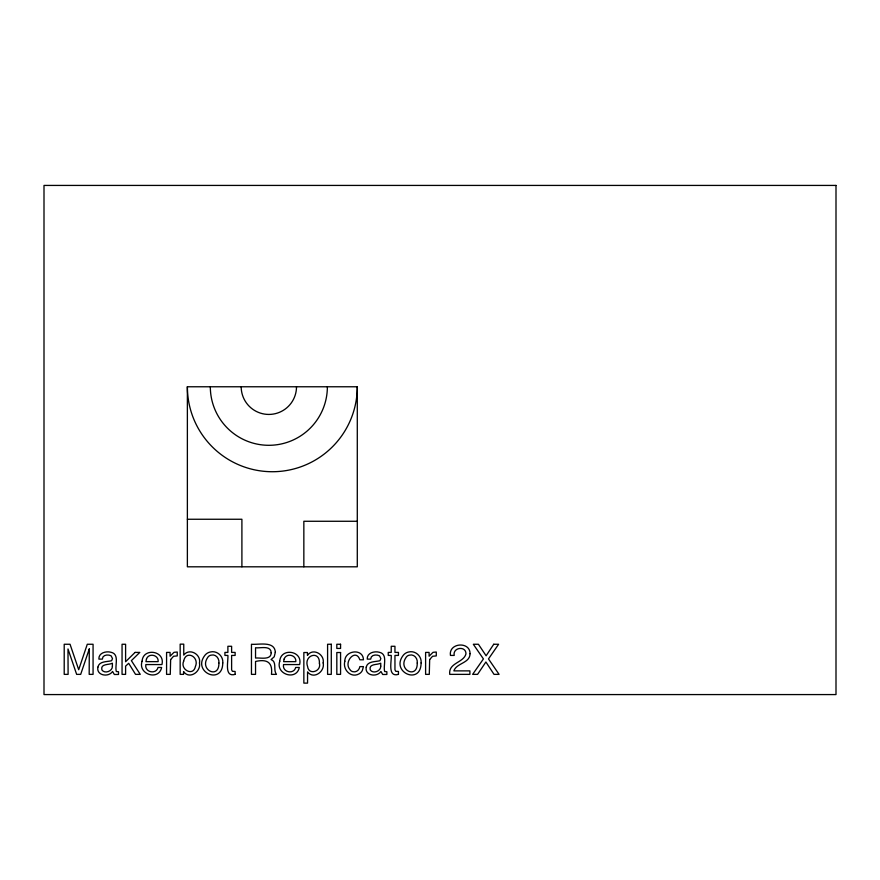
<?xml version="1.0" encoding="UTF-8"?>
<svg xmlns="http://www.w3.org/2000/svg" width="880" height="880" viewBox="0 0 880 880"><rect width="100%" height="100%" fill="white"/><g stroke="black" fill="none" stroke-linecap="round" stroke-linejoin="round"><path stroke-width="1.32" d="M187.374 386.771L357.291 386.771L357.291 566.808L187.374 566.808L187.374 386.771A84.953 84.953 0 0 0 272.338 471.724A84.953 84.953 0 0 0 357.291 386.771M187.374 519.255L241.901 519.255L241.901 566.808M357.291 521.268L303.842 521.268L303.842 566.808M327.371 386.771A58.531 58.531 0 0 1 268.84 445.302A58.531 58.531 0 0 1 210.32 386.771M296.505 386.771A27.665 27.665 0 0 1 268.84 414.436A27.665 27.665 0 0 1 241.186 386.771M89.276 648.967L89.188 674.366L93.071 674.366L93.071 644.259L87.285 644.259L78.694 669.713L70.048 644.259L64.207 644.259L64.207 674.366L68.101 674.366L67.991 648.967L76.648 674.366L80.685 674.366L89.276 648.967M319.418 663.256C321.629 671.396 308.682 675.708 307.593 666.512C303.446 655.171 319.979 649.924 319.418 663.256M183.667 661.166C179.85 669.68 193.347 676.698 195.349 666.666C199.782 656.876 185.834 649.528 183.667 661.166M199.496 662.97C201.223 671.693 189.31 679.932 183.568 671.561L183.568 674.366L180.169 674.366L180.169 644.149L183.755 644.149L183.755 655.083C189.354 647.625 201.234 654.258 199.496 662.97M222.761 662.926C222.607 685.894 191.488 671.968 205.117 655.061A9.064 9.064 0 0 1 210.408 651.981C217.019 650.331 223.498 656.205 222.761 662.926M344.828 661.265C342.441 669.504 350.966 678.491 359.051 673.871A7.535 7.535 0 0 0 362.373 670.373L363.44 666.6L359.854 666.6C359.425 669.9 356.356 672.584 352.968 671.704A4.521 4.521 0 0 1 349.976 669.592C343.167 662.134 355.762 647.757 359.854 659.791L363.44 659.791C363.297 648.043 344.465 650.232 344.828 661.265M421.113 662.926C420.948 685.894 389.829 671.968 403.458 655.061A9.064 9.064 0 0 1 408.76 651.981C415.36 650.331 421.85 656.205 421.113 662.926M142.076 661.287C137.643 674.245 158.763 681.186 161.634 667.48L158.004 667.48C156.222 674.784 144.353 672.353 145.849 664.565L161.942 664.565C165.462 650.617 142.945 647.284 142.076 661.287M279.741 661.287C275.308 674.245 296.439 681.186 299.299 667.48L295.68 667.48C293.887 674.784 282.018 672.353 283.525 664.565L299.607 664.565C303.138 650.617 280.61 647.284 279.741 661.287M323.18 662.904C325.116 671.561 313.632 679.888 307.549 671.902L307.549 683.122L303.853 683.122L303.853 652.52L307.439 652.52L307.439 655.424C312.785 647.57 324.808 654.214 323.18 662.904M271.183 652.762C271.26 660.561 260.084 657.503 255.541 658.053L255.541 647.757C260.073 648.461 270.985 644.985 271.183 652.762M97.878 667.161C96.162 675.62 108.57 677.655 112.585 671.462L114.334 674.498L118.525 674.465L118.525 671.748L116.325 671.517C114.576 665.643 119.922 654.06 110.902 652.245C105.996 650.903 98.472 652.861 98.89 659.12L102.333 659.12C102.421 654.687 108.086 654.214 111.155 655.842L112.497 658.581L111.617 660.715C107.041 661.936 99.11 661.023 97.878 667.161M366.234 667.161C364.518 675.62 376.915 677.655 380.93 671.462L382.69 674.498L386.87 674.465L386.87 671.748L384.67 671.517C382.921 665.643 388.267 654.06 379.258 652.245C374.341 650.903 366.828 652.861 367.235 659.12L370.678 659.12C370.777 654.687 376.431 654.214 379.511 655.842L380.853 658.581L379.962 660.715C375.386 661.936 367.466 661.023 366.234 667.161M470.041 653.708C469.997 663.289 456.566 662.904 453.86 670.879L469.898 670.879L469.898 674.366L449.746 674.366C448.195 662.673 463.65 662.904 465.96 653.873C466.103 645.535 452.507 647.361 454.212 655.424L450.461 655.424C448.404 642.642 470.261 641.135 470.041 653.708M218.911 663.036C219.252 679.657 199.111 669.911 207.636 657.58A5.016 5.016 0 0 1 210.98 655.16C215.776 653.785 219.527 658.482 218.911 663.036M417.252 663.036C417.593 679.657 397.463 669.911 405.977 657.58A5.016 5.016 0 0 1 409.321 655.16C414.128 653.785 417.868 658.482 417.252 663.036M275.319 652.377L274.208 656.799L271.073 659.571C276.793 661.65 273.603 668.767 275.671 673.024L276.474 674.366L271.469 674.366C272.8 662.596 267.421 658.801 255.541 661.452L255.541 674.366L251.46 674.366L251.46 644.259C258.577 644.941 274.89 640.607 275.319 652.377M112.398 666.171C112.695 671.187 104.731 674.168 101.904 669.955C100.221 663.432 108.856 665.148 112.398 663.201L112.398 666.171M380.743 666.171C381.04 671.187 373.076 674.168 370.26 669.955C368.566 663.432 377.201 665.148 380.743 663.201L380.743 666.171M170.643 659.538L170.269 674.366L166.573 674.366L166.573 652.41L170.082 652.41L170.082 656.205L173.998 652.322L177.254 652.025L177.254 655.919L173.58 656.26L170.643 659.538M429.66 659.538L429.286 674.366L425.601 674.366L425.601 652.41L429.099 652.41L429.099 656.205L433.026 652.322L436.282 652.025L436.282 655.919L432.597 656.26L429.66 659.538M146.465 659.054L145.948 661.639L158.147 661.639C158.873 654.819 148.577 652.641 146.465 659.054M284.13 659.054L283.624 661.639L295.823 661.639C296.538 654.819 286.253 652.641 284.13 659.054M493.735 644.259L486.112 655.776L478.423 644.259L473.319 644.259L483.428 658.933L472.637 674.366L477.565 674.366L485.903 661.991L494.021 674.366L499.081 674.366L488.488 658.933L498.597 644.259L493.735 644.259M135.069 652.41L125.598 661.738L125.598 644.259L122.056 644.259L122.056 674.366L125.598 674.366L125.598 666.127L128.689 663.3L135.542 674.366L140.25 674.366L131.373 660.638L139.788 652.41L135.069 652.41M235.125 674.366C223.927 677.611 228.448 661.012 227.887 655.424L224.917 655.424L224.917 652.41L227.887 652.41L227.887 646.283L231.616 646.283L231.616 652.41L235.125 652.41L235.125 655.424L231.616 655.424L231.616 669.757L232.397 671.297L235.125 671.462L235.125 674.366M398.453 674.366C387.255 677.611 391.776 661.012 391.226 655.424L388.245 655.424L388.245 652.41L391.226 652.41L391.226 646.283L394.955 646.283L394.955 652.41L398.453 652.41L398.453 655.424L394.955 655.424L394.955 669.757L395.725 671.297L398.453 671.462L398.453 674.366M836 185.427L44 185.427L44 694.573L836 694.573L836 185.427M331.287 644.259L327.591 644.259L327.591 674.366L331.287 674.366L331.287 644.259M340.571 644.259L336.82 644.259L336.82 648.439L340.571 648.439L340.571 644.259M340.571 652.52L336.82 652.52L336.82 674.366L340.571 674.366L340.571 652.52"/></g></svg>
